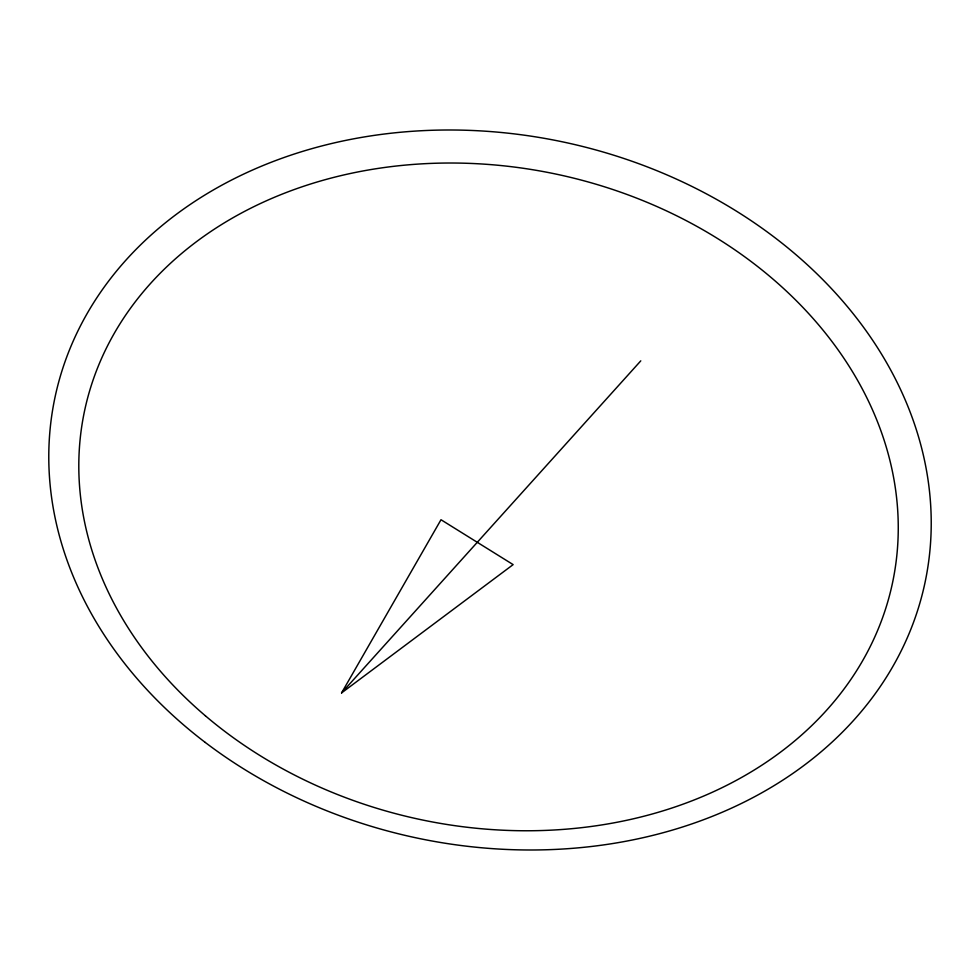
<?xml version="1.0" encoding="UTF-8"?>
<svg xmlns="http://www.w3.org/2000/svg" width="980" height="980" viewBox="0 0 980 980"><rect width="100%" height="100%" fill="white"/><g stroke="black" fill="none" stroke-linecap="round" stroke-linejoin="round"><path stroke-width="1.47" d="M341.579 692.921L441 519.731L513.14 564.615L341.579 692.921L640.785 360.848M205.261 742.436A444.761 355.618 12.1 0 0 924.263 586.04A444.761 355.618 12.1 0 0 340.489 141.5A444.761 355.618 12.1 0 0 205.261 742.436M205.457 715.865A413.033 329.782 12.1 0 0 886.606 605.665A413.033 329.782 12.1 0 0 373.515 169.136A413.033 329.782 12.1 0 0 205.457 715.865"/></g></svg>
